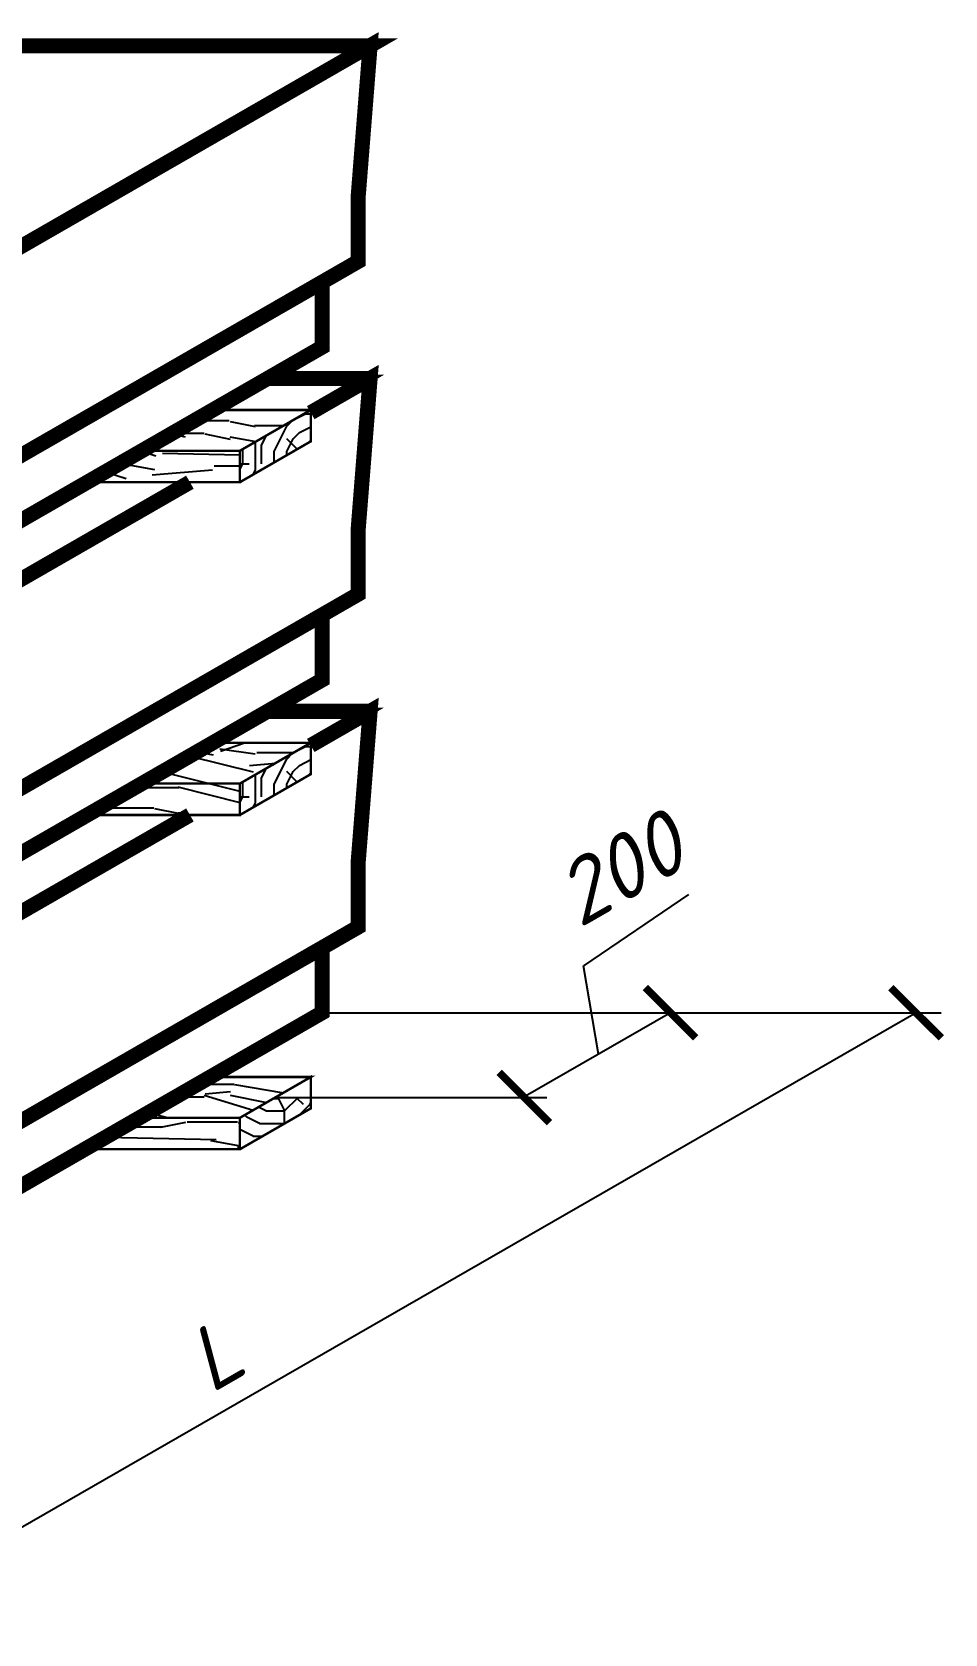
# Model space of a CAD drawing. Header units: millimetres. Extents: x -300689 to 10556, y -104928 to 107291.
# Drawn here: x -20323.7 to -20287.4, y 27688 to 27751.7 of the extents above; entities that cross this region are included whole.
import ezdxf

# ---------------------------------------------------------------- set-up
doc = ezdxf.new("R2010")
doc.units = ezdxf.units.MM
doc.layers.add('линии', color=7, linetype='Continuous')
doc.styles.add('стиль2', font='isocpeur.ttf', dxfattribs={"oblique": 15, "height": 2.5})

# ---------------------------------------------------------------- blocks, each defined once
blk = doc.blocks.new('_ARCHTICK')
at = {"color": 0, "linetype": 'ByBlock', "ltscale": 10, "const_width": 0.15}
blk.add_lwpolyline([(-0.5, -0.5), (0.5, 0.5)], dxfattribs=at)

msp = doc.modelspace()

# ---------------------------------------------------------------- hatches: boundary and pattern name
at = {"layer": 'линии', "linetype": 'ByBlock', "ltscale": 0.25}
h = msp.add_hatch(dxfattribs=at)
h.set_pattern_fill('WOOD_01', color=256, scale=10, style=0, pattern_type=2)
h.set_pattern_definition([(0, (7.1, 7.8), (0, 10), [2, -8]), (8.9726, (7.2, 2.4), (60.000000294, 9.999976256), [1.92354, -190.43029]), (5.7105, (7.1, 3), (90.000001738, 9.999855072), [2.00998, -98.48876]), (344.5779, (7.1, 6), (109.9999951945, -29.9998733882), [3.00832, -297.82377]), (353.6599, (7.3, 9.3), (10.00000316, 2.043e-05), [1.81108, -88.74276]), (345.0686, (7.6, 3.6), (39.999999916, -9.999983694), [1.55242, -153.68932]), (348.6901, (4.1, 9.4), (10.00000292, 3.71e-06), [4.07922, -46.91097]), (5.7105, (7.2, 1.5), (90.000001738, 9.999855072), [1.00499, -99.49375]), (0, (7.1, 5.7), (0, 10), [1, -9]), (0, (5.1, 6.9), (0, 10), [3, -7]), (11.3099, (7.1, 8.4), (39.99999772, 9.99997436), [1.0198, -49.97039]), (2.7263, (6.1, 4.7), (200.00000295, 9.999960177), [2.10238, -208.13558]), (352.4054, (6.6, 4.4), (79.99999858, -9.999936836), [1.51327, -149.81417]), (0, (6.1, 0.6), (0, 10), [2, -8]), (358.8309, (5.1, 0.1), (10.0000018324, 7.6802e-06), [4.90102, -485.201]), (0, (5.1, 7.6), (0, 10), [1, -9]), (0, (6.1, 8.4), (0, 10), [1, -9]), (0, (1.6, 9.3), (0, 10), [1.5, -8.5]), (350.5377, (4.3, 9.8), (10.00000077, 3.876e-06), [3.04138, -57.78624]), (0, (1.1, 9.8), (0, 10), [2, -8]), (0, (0, 0.8), (0, 10), [1.1, -8.9]), (0, (5.1, 1.3), (0, 10), [1, -9]), (0, (0, 1.6), (0, 10), [2.1, -7.9]), (5.4403, (5.1, 2.2), (99.9999970115, 9.999947836), [2.1095, -208.84072]), (0, (5.2, 3), (0, 10), [1.9, -8.1]), (0, (0, 3.2), (0, 10), [1.1, -8.9]), (358.8309, (1.2, 4.8), (10.0000018324, 7.6802e-06), [4.90102, -485.201]), (0, (2.1, 5.7), (0, 10), [1, -9]), (0, (1.1, 6), (0, 10), [1, -9]), (0, (5.1, 6), (0, 10), [2, -8]), (0, (3.1, 6.2), (0, 10), [1, -9]), (0, (1.1, 7.4), (0, 10), [2, -8]), (19.6538, (3.8, 3.2), (110.000002521, 39.999945747), [1.48661, -147.17406]), (11.3099, (2.1, 6), (39.99999772, 9.99997436), [1.0198, -49.97039]), (11.3099, (6.1, 5.5), (39.99999772, 9.99997436), [1.0198, -49.97039]), (5.7105, (3.1, 9.3), (90.000001738, 9.999855072), [1.00499, -99.49375]), (349.6952, (0, 10), (59.99999977, -9.999946967), [1.11803, -110.68535]), (348.6901, (1.1, 0.8), (10.00000292, 3.71e-06), [1.0198, -49.97039]), (90, (2.1, 0.6), (-10, 6e-16), [0, -10]), (346.6076, (0, 6.2), (170.00000225, -39.99969533), [2.1587, -213.71154]), (11.3099, (6.1, 7.6), (39.99999772, 9.99997436), [1.0198, -49.97039]), (10.3048, (6.1, 1.3), (49.99999788, 9.999960443), [1.11803, -110.68535]), (348.6901, (3.1, 5.7), (10.00000292, 3.71e-06), [1.0198, -49.97039]), (348.6901, (4.1, 6.2), (10.00000292, 3.71e-06), [1.0198, -49.97039]), (341.5651, (0, 5.2), (9.9999979, 1.168e-05), [1.26491, -30.35786]), (345.9638, (1.1, 8.6), (9.99999606, 1.244e-05), [4.12311, -37.10794]), (343.3008, (3.1, 9.3), (69.999999577, -19.99993732), [3.13209, -101.27095]), (0, (3.1, 9.8), (0, 10), [1.2, -8.8]), (345.9638, (2.1, 1.6), (9.99999606, 1.244e-05), [4.12311, -37.10794]), (345.9638, (1.1, 2.3), (9.99999606, 1.244e-05), [4.12311, -37.10794]), (345.9638, (1.1, 3.2), (9.99999606, 1.244e-05), [4.12311, -37.10794]), (349.6952, (0, 7.6), (59.99999977, -9.999946967), [1.11803, -110.68535]), (345.9638, (3.1, 7.4), (9.99999606, 1.244e-05), [2.06155, -39.1695]), (349.6952, (0, 4.4), (59.99999977, -9.999946967), [1.11803, -110.68535]), (357.6141, (5.2, 3.7), (9.999999459, 1.2264e-05), [2.40208, -237.80615]), (349.6952, (4.1, 5.5), (59.99999977, -9.999946967), [1.11803, -110.68535]), (12.5288, (5.2, 5.3), (40.000004785, 9.999993037), [0.92195, -91.27349]), (349.5626, (0, 3.9), (109.9999968247, -19.9998534352), [3.86394, -382.52955]), (351.8699, (3.8, 3.2), (9.99999461, -2.42e-06), [1.41421, -69.29646]), (4.7636, (1.1, 4.2), (109.999999498, 9.999914496), [2.40832, -118.00762]), (0, (3.5, 4.4), (0, 10), [3.1, -6.9]), (344.7449, (0, 8.9), (39.999997121, -9.999983214), [1.14018, -112.87736]), (350.5377, (2.1, 0.6), (10.00000077, 3.876e-06), [3.04138, -57.78624]), (340.0169, (0, 2.7), (29.999998804, -9.999993244), [1.17047, -115.87652]), (0, (8.1, 8.6), (0, 10), [0.5, -9.5]), (0, (8.1, 4.2), (0, 10), [1, -9]), (11.3099, (8.1, 0.6), (39.99999772, 9.99997436), [1.0198, -49.97039]), (0, (8.2, 1.6), (0, 10), [1.8, -8.2]), (343.3008, (8.1, 6.9), (69.999999577, -19.99993732), [1.04403, -103.35901]), (348.0207, (8.2, 4.8), (189.9999961126, -40.0109770803), [1.84007, -335.50644]), (90, (8.1, 0.6), (-10, 6e-16), [0, -10]), (0, (9.1, 0.8), (0, 10), [0.9, -9.1]), (0, (9.1, 2.7), (0, 10), [0.9, -9.1]), (0, (9.1, 3.2), (0, 10), [0.9, -9.1]), (336.0376, (9.1, 6.6), (70.000000274, -29.999866517), [0.98489, -97.50362]), (348.5163, (9.1, 7.8), (49.9999998387, -10.0015547061), [0.91838, -652.15525]), (341.5651, (9.1, 4.2), (9.9999979, 1.168e-05), [0.94868, -30.67408]), (347.4712, (9.1, 9.1), (50.000003204, -9.99999603), [0.92195, -91.27349])])
h.paths.add_polyline_path([(-20312.6347, 27736.641), (-20316.5244, 27736.6424), (-20319.3461, 27735.0186), (-20315.4482, 27735.02)])
h.paths.add_polyline_path([(-20315.4482, 27735.02), (-20319.3461, 27735.0186), (-20321.5158, 27733.77), (-20315.4482, 27733.77)])
h.paths.add_polyline_path([(-20327.7965, 27727.8855), (-20331.7385, 27727.887), (-20334.5603, 27726.2631), (-20330.61, 27726.2645)])
h.paths.add_polyline_path([(-20330.61, 27726.2645), (-20334.5603, 27726.2631), (-20336.7299, 27725.0145), (-20330.61, 27725.0145)])
h.paths.add_polyline_path([(-20342.9608, 27719.1286), (-20346.9551, 27719.13), (-20349.777, 27717.5061), (-20345.7744, 27717.5076)])
h.paths.add_polyline_path([(-20345.7744, 27717.5076), (-20349.777, 27717.5061), (-20351.9465, 27716.2576), (-20345.7744, 27716.2576)])
h.paths.add_polyline_path([(-20345.7744, 27704.272), (-20349.777, 27704.2706), (-20351.9465, 27703.022), (-20345.7744, 27703.022)])
h.paths.add_polyline_path([(-20342.9608, 27705.893), (-20346.9551, 27705.8945), (-20349.777, 27704.2706), (-20345.7744, 27704.272)])
h.paths.add_polyline_path([(-20330.61, 27713.029), (-20334.5603, 27713.0275), (-20336.7299, 27711.779), (-20330.61, 27711.779)])
h.paths.add_polyline_path([(-20327.7965, 27714.65), (-20331.7385, 27714.6514), (-20334.5603, 27713.0275), (-20330.61, 27713.029)])
h.paths.add_polyline_path([(-20312.6347, 27723.4055), (-20316.5244, 27723.4069), (-20319.3461, 27721.783), (-20315.4482, 27721.7845)])
h.paths.add_polyline_path([(-20315.4482, 27721.7845), (-20319.3461, 27721.783), (-20321.5158, 27720.5345), (-20315.4482, 27720.5345)])
h.paths.add_polyline_path([(-20312.6347, 27710.1127), (-20316.6238, 27710.1141), (-20319.4457, 27708.4902), (-20315.4482, 27708.4917)])
h.paths.add_polyline_path([(-20318.9931, 27699.7335), (-20315.8124, 27701.564), (-20313.9419, 27698.3138), (-20317.1227, 27696.4833)], flags=25)
h.paths.add_polyline_path([(-20318.9931, 27699.7335), (-20315.8124, 27701.564), (-20313.9419, 27698.3138), (-20317.1227, 27696.4833)], flags=25)
h = msp.add_hatch(dxfattribs=at)
h.set_pattern_fill('TRONCO', color=256, scale=5, style=0, pattern_type=2)
h.set_pattern_definition([(0, (16.912, 21.991), (5, 5), [1.5, -3.5]), (0, (16.912, 22.241), (5, 5), [1.5, -3.5]), (0, (17.162, 22.741), (5, 5), [1, -4]), (0, (17.412, 23.241), (5, 5), [0.75, -4.25]), (0, (17.412, 23.741), (5, 5), [0.5, -4.5]), (0, (16.162, 24.241), (5, 5), [0.25, -1.25, 0.25, -3.25]), (0, (16.912, 24.491), (5, 5), [0.25, -2, 0.75, -2]), (0, (17.912, 24.741), (5, 5), [0.25, -0.25, 0.25, -4.25]), (0, (17.662, 24.991), (5, 5), [0.25, -4.75]), (0, (17.412, 25.491), (5, 5), [0.75, -4.25]), (0, (17.412, 25.991), (5, 5), [1, -4]), (0, (17.162, 26.491), (5, 5), [1.25, -1.5, 0.25, -2]), (90, (15.162, 23.491), (-5, 5), [0.25, -0.5, 1.25, -3]), (90, (15.412, 23.991), (-5, 5), [0.25, -0.25, 0.75, -3.75]), (90, (15.662, 25.991), (-5, 5), [0.5, -4.5]), (90, (15.912, 23.991), (-5, 5), [1, -1.5, 0.25, -2.25]), (90, (16.162, 26.741), (-5, 5), [0.25, -4.75]), (90, (16.412, 24.241), (-5, 5), [0.75, -4.25]), (90, (16.912, 24.491), (-5, 5), [0.5, -4.5]), (90, (17.412, 24.491), (-5, 5), [0.25, -0.75, 0.75, -3.25]), (90, (17.662, 24.741), (-5, 5), [0.25, -4.75]), (90, (17.912, 23.741), (-5, 5), [0.7, -4.3]), (90, (18.162, 22.741), (-5, 5), [0.5, -4.5]), (90, (18.662, 24.741), (-5, 5), [0.25, -4.75]), (90, (19.162, 24.491), (-5, 5), [0.75, -4.25]), (90, (19.662, 24.491), (-5, 5), [0.75, -4.25]), (45, (18.912, 22.491), (6e-16, 5), [0.35355, -0.35355, 0.35355, -6.0104178]), (45, (17.912, 23.741), (6e-16, 5), [0.7071, -6.3639678]), (45, (15.912, 26.241), (6e-16, 5), [0.7071, -6.3639678]), (45, (16.912, 24.991), (6e-16, 5), [0.7071, -6.3639678]), (45, (17.162, 23.991), (6e-16, 5), [0.7071, -6.3639678]), (45, (18.662, 22.991), (6e-16, 5), [0.7071, -6.3639678]), (45, (18.162, 23.241), (6e-16, 5), [1.06066, -6.0104078]), (45, (16.662, 25.491), (6e-16, 5), [0.35355, -6.7175178]), (45, (16.412, 25.991), (6e-16, 5), [0.35355, -6.7175178]), (45, (18.412, 25.991), (6e-16, 5), [0.35355, -6.7175178]), (45, (16.412, 23.491), (6e-16, 5), [0.35355, -6.7175178]), (45, (19.162, 25.241), (6e-16, 5), [0.35355, -6.7175178]), (45, (17.412, 24.741), (6e-16, 5), [0.35355, -6.7175178]), (45, (17.912, 25.241), (6e-16, 5), [0.35355, -6.7175178]), (135, (17.662, 24.241), (-5, 6e-16), [0.35355, -0.35355, 1.06066, -5.3033078]), (135, (18.412, 24.241), (-5, 6e-16), [0.35355, -6.7175178]), (135, (18.412, 22.491), (-5, 6e-16), [0.35355, -6.7175178]), (135, (17.412, 23.741), (-5, 6e-16), [0.35355, -6.7175178]), (135, (18.162, 24.741), (-5, 6e-16), [0.35355, -6.7175178]), (135, (16.912, 23.491), (-5, 6e-16), [0.35355, -6.7175178]), (135, (18.912, 23.491), (-5, 6e-16), [0.35355, -6.7175178]), (135, (15.412, 21.991), (-5, 6e-16), [0.35355, -6.7175178]), (135, (15.662, 22.241), (-5, 6e-16), [0.7071, -6.3639678]), (135, (15.912, 22.491), (-5, 6e-16), [0.7071, -6.3639678]), (135, (16.412, 22.491), (-5, 6e-16), [0.7071, -6.3639678]), (135, (16.662, 22.991), (-5, 6e-16), [0.7071, -6.3639678]), (135, (18.662, 24.991), (-5, 6e-16), [0.7071, -6.3639678]), (135, (19.662, 22.491), (-5, 6e-16), [0.7071, -6.3639678]), (135, (19.912, 26.491), (-5, 6e-16), [0.7071, -6.3639678]), (135, (19.912, 25.991), (-5, 6e-16), [0.7071, -6.3639678]), (135, (19.412, 25.741), (-5, 6e-16), [0.7071, -6.3639678]), (135, (15.912, 25.741), (-5, 6e-16), [1.06066, -6.0104078]), (135, (19.162, 25.241), (-5, 6e-16), [1.06066, -6.0104078]), (26.565051, (16.4118, 26.741), (5, 2e-09), [0.559, -10.6213399]), (26.565051, (16.4118, 24.241), (5, 2e-09), [0.559, -10.6213399]), (26.565051, (16.9118, 25.741), (5, 2e-09), [0.559, -10.6213399]), (26.565051, (18.4118, 22.241), (5, 2e-09), [0.559, -10.6213399]), (26.565051, (18.1618, 22.741), (5, 2e-09), [0.559, -10.6213399]), (26.565051, (16.6618, 23.741), (5, 2e-09), [0.559, -10.6213399]), (26.565051, (16.6618, 26.241), (5, 2e-09), [0.559, -10.6213399]), (26.565051, (18.1618, 24.741), (5, 2e-09), [1.118, -10.0623399]), (63.434949, (18.1618, 25.491), (3e-10, 5), [0.559, -10.6213399]), (63.434949, (18.9118, 23.991), (3e-10, 5), [0.559, -10.6213399]), (63.434949, (16.4118, 24.991), (3e-10, 5), [0.559, -10.6213399]), (63.434949, (15.4118, 25.241), (3e-10, 5), [0.559, -10.6213399]), (63.434949, (18.4118, 24.241), (3e-10, 5), [0.559, -10.6213399]), (63.434949, (17.9118, 24.241), (3e-10, 5), [0.559, -10.6213399]), (63.434949, (15.9118, 24.991), (3e-10, 5), [1.118, -10.0623399]), (63.434949, (19.6618, 23.241), (3e-10, 5), [1.118, -10.0623399]), (63.434949, (19.1618, 23.491), (3e-10, 5), [1.118, -10.0623399]), (116.565051, (15.1618, 22.741), (-2e-09, 5), [0.559, -10.6213399]), (116.565051, (15.1618, 25.491), (-2e-09, 5), [0.559, -10.6213399]), (116.565051, (16.1618, 21.991), (-2e-09, 5), [0.559, -10.6213399]), (116.565051, (15.6618, 26.491), (-2e-09, 5), [0.559, -10.6213399]), (116.565051, (16.1618, 23.491), (-2e-09, 5), [0.559, -10.6213399]), (116.565051, (17.1618, 23.991), (-2e-09, 5), [0.559, -10.6213399]), (116.565051, (17.6618, 24.991), (-2e-09, 5), [0.559, -10.6213399]), (116.565051, (15.4118, 22.991), (1.6e-06, 5.0000008), [0.559, -10.6213399]), (116.565051, (16.6618, 23.741), (-2e-09, 5), [0.559, -10.6213399]), (116.565051, (18.1618, 23.241), (-2e-09, 5), [0.559, -10.6213399]), (116.565051, (18.6618, 23.741), (-2e-09, 5), [0.559, -10.6213399]), (116.565051, (19.6618, 25.241), (-2e-09, 5), [0.559, -10.6213399]), (116.565051, (15.9118, 26.741), (-2e-09, 5), [0.559, -10.6213399]), (116.565051, (15.1618, 26.491), (-2e-09, 5), [1.118, -10.0623399]), (116.565051, (15.9118, 22.991), (-2e-09, 5), [1.118, -10.0623399]), (153.434949, (15.1618, 22.241), (-5, 3e-10), [0.559, -10.6213399]), (153.434949, (19.4118, 21.991), (-5, 3e-10), [0.559, -10.6213399]), (153.434949, (19.1618, 24.491), (-5, 3e-10), [0.559, -10.6213399]), (153.434949, (17.1618, 22.741), (-5, 3e-10), [0.559, -10.6213399]), (153.434949, (16.9118, 22.241), (-5, 3e-10), [0.559, -10.6213399]), (153.434949, (17.4118, 23.241), (-5, 3e-10), [0.559, -10.6213399]), (153.434949, (18.9118, 26.241), (-5, 3e-10), [0.559, -10.6213399]), (153.434949, (19.4118, 26.491), (-5, 3e-10), [1.118, -10.0623399])])
h.paths.add_polyline_path([(-20312.6321, 27735.3925), (-20312.6321, 27736.641), (-20315.4482, 27735.02), (-20315.4482, 27733.77)])
h = msp.add_hatch(dxfattribs=at)
h.set_pattern_fill('TRONCO', color=256, scale=5, style=0, pattern_type=2)
h.set_pattern_definition([(0, (16.912, 8.7555), (5, 5), [1.5, -3.5]), (0, (16.912, 9.0055), (5, 5), [1.5, -3.5]), (0, (17.162, 9.5055), (5, 5), [1, -4]), (0, (17.412, 10.0055), (5, 5), [0.75, -4.25]), (0, (17.412, 10.5055), (5, 5), [0.5, -4.5]), (0, (16.162, 11.0055), (5, 5), [0.25, -1.25, 0.25, -3.25]), (0, (16.912, 11.2555), (5, 5), [0.25, -2, 0.75, -2]), (0, (17.912, 11.5055), (5, 5), [0.25, -0.25, 0.25, -4.25]), (0, (17.662, 11.7555), (5, 5), [0.25, -4.75]), (0, (17.412, 12.2555), (5, 5), [0.75, -4.25]), (0, (17.412, 12.7555), (5, 5), [1, -4]), (0, (17.162, 13.2555), (5, 5), [1.25, -1.5, 0.25, -2]), (90, (15.162, 10.2555), (-5, 5), [0.25, -0.5, 1.25, -3]), (90, (15.412, 10.7555), (-5, 5), [0.25, -0.25, 0.75, -3.75]), (90, (15.662, 12.7555), (-5, 5), [0.5, -4.5]), (90, (15.912, 10.7555), (-5, 5), [1, -1.5, 0.25, -2.25]), (90, (16.162, 13.5055), (-5, 5), [0.25, -4.75]), (90, (16.412, 11.0055), (-5, 5), [0.75, -4.25]), (90, (16.912, 11.2555), (-5, 5), [0.5, -4.5]), (90, (17.412, 11.2555), (-5, 5), [0.25, -0.75, 0.75, -3.25]), (90, (17.662, 11.5055), (-5, 5), [0.25, -4.75]), (90, (17.912, 10.5055), (-5, 5), [0.7, -4.3]), (90, (18.162, 9.5055), (-5, 5), [0.5, -4.5]), (90, (18.662, 11.5055), (-5, 5), [0.25, -4.75]), (90, (19.162, 11.2555), (-5, 5), [0.75, -4.25]), (90, (19.662, 11.2555), (-5, 5), [0.75, -4.25]), (45, (18.912, 9.2555), (6e-16, 5), [0.35355, -0.35355, 0.35355, -6.0104178]), (45, (17.912, 10.5055), (6e-16, 5), [0.7071, -6.3639678]), (45, (15.912, 13.0055), (6e-16, 5), [0.7071, -6.3639678]), (45, (16.912, 11.7555), (6e-16, 5), [0.7071, -6.3639678]), (45, (17.162, 10.7555), (6e-16, 5), [0.7071, -6.3639678]), (45, (18.662, 9.7555), (6e-16, 5), [0.7071, -6.3639678]), (45, (18.162, 10.0055), (6e-16, 5), [1.06066, -6.0104078]), (45, (16.662, 12.2555), (6e-16, 5), [0.35355, -6.7175178]), (45, (16.412, 12.7555), (6e-16, 5), [0.35355, -6.7175178]), (45, (18.412, 12.7555), (6e-16, 5), [0.35355, -6.7175178]), (45, (16.412, 10.2555), (6e-16, 5), [0.35355, -6.7175178]), (45, (19.162, 12.0055), (6e-16, 5), [0.35355, -6.7175178]), (45, (17.412, 11.5055), (6e-16, 5), [0.35355, -6.7175178]), (45, (17.912, 12.0055), (6e-16, 5), [0.35355, -6.7175178]), (135, (17.662, 11.0055), (-5, 6e-16), [0.35355, -0.35355, 1.06066, -5.3033078]), (135, (18.412, 11.0055), (-5, 6e-16), [0.35355, -6.7175178]), (135, (18.412, 9.2555), (-5, 6e-16), [0.35355, -6.7175178]), (135, (17.412, 10.5055), (-5, 6e-16), [0.35355, -6.7175178]), (135, (18.162, 11.5055), (-5, 6e-16), [0.35355, -6.7175178]), (135, (16.912, 10.2555), (-5, 6e-16), [0.35355, -6.7175178]), (135, (18.912, 10.2555), (-5, 6e-16), [0.35355, -6.7175178]), (135, (15.412, 8.7555), (-5, 6e-16), [0.35355, -6.7175178]), (135, (15.662, 9.0055), (-5, 6e-16), [0.7071, -6.3639678]), (135, (15.912, 9.2555), (-5, 6e-16), [0.7071, -6.3639678]), (135, (16.412, 9.2555), (-5, 6e-16), [0.7071, -6.3639678]), (135, (16.662, 9.7555), (-5, 6e-16), [0.7071, -6.3639678]), (135, (18.662, 11.7555), (-5, 6e-16), [0.7071, -6.3639678]), (135, (19.662, 9.2555), (-5, 6e-16), [0.7071, -6.3639678]), (135, (19.912, 13.2555), (-5, 6e-16), [0.7071, -6.3639678]), (135, (19.912, 12.7555), (-5, 6e-16), [0.7071, -6.3639678]), (135, (19.412, 12.5055), (-5, 6e-16), [0.7071, -6.3639678]), (135, (15.912, 12.5055), (-5, 6e-16), [1.06066, -6.0104078]), (135, (19.162, 12.0055), (-5, 6e-16), [1.06066, -6.0104078]), (26.565051, (16.4118, 13.5055), (5, 2e-09), [0.559, -10.6213399]), (26.565051, (16.4118, 11.0055), (5, 2e-09), [0.559, -10.6213399]), (26.565051, (16.9118, 12.5055), (5, 2e-09), [0.559, -10.6213399]), (26.565051, (18.4118, 9.0055), (5, 2e-09), [0.559, -10.6213399]), (26.565051, (18.1618, 9.5055), (5, 2e-09), [0.559, -10.6213399]), (26.565051, (16.6618, 10.5055), (5, 2e-09), [0.559, -10.6213399]), (26.565051, (16.6618, 13.0055), (5, 2e-09), [0.559, -10.6213399]), (26.565051, (18.1618, 11.5055), (5, 2e-09), [1.118, -10.0623399]), (63.434949, (18.1618, 12.2555), (3e-10, 5), [0.559, -10.6213399]), (63.434949, (18.9118, 10.7555), (3e-10, 5), [0.559, -10.6213399]), (63.434949, (16.4118, 11.7555), (3e-10, 5), [0.559, -10.6213399]), (63.434949, (15.4118, 12.0055), (3e-10, 5), [0.559, -10.6213399]), (63.434949, (18.4118, 11.0055), (3e-10, 5), [0.559, -10.6213399]), (63.434949, (17.9118, 11.0055), (3e-10, 5), [0.559, -10.6213399]), (63.434949, (15.9118, 11.7555), (3e-10, 5), [1.118, -10.0623399]), (63.434949, (19.6618, 10.0055), (3e-10, 5), [1.118, -10.0623399]), (63.434949, (19.1618, 10.2555), (3e-10, 5), [1.118, -10.0623399]), (116.565051, (15.1618, 9.5055), (-2e-09, 5), [0.559, -10.6213399]), (116.565051, (15.1618, 12.2555), (-2e-09, 5), [0.559, -10.6213399]), (116.565051, (16.1618, 8.7555), (-2e-09, 5), [0.559, -10.6213399]), (116.565051, (15.6618, 13.2555), (-2e-09, 5), [0.559, -10.6213399]), (116.565051, (16.1618, 10.2555), (-2e-09, 5), [0.559, -10.6213399]), (116.565051, (17.1618, 10.7555), (-2e-09, 5), [0.559, -10.6213399]), (116.565051, (17.6618, 11.7555), (-2e-09, 5), [0.559, -10.6213399]), (116.565051, (15.4118, 9.7555), (1.6e-06, 5.0000008), [0.559, -10.6213399]), (116.565051, (16.6618, 10.5055), (-2e-09, 5), [0.559, -10.6213399]), (116.565051, (18.1618, 10.0055), (-2e-09, 5), [0.559, -10.6213399]), (116.565051, (18.6618, 10.5055), (-2e-09, 5), [0.559, -10.6213399]), (116.565051, (19.6618, 12.0055), (-2e-09, 5), [0.559, -10.6213399]), (116.565051, (15.9118, 13.5055), (-2e-09, 5), [0.559, -10.6213399]), (116.565051, (15.1618, 13.2555), (-2e-09, 5), [1.118, -10.0623399]), (116.565051, (15.9118, 9.7555), (-2e-09, 5), [1.118, -10.0623399]), (153.434949, (15.1618, 9.0055), (-5, 3e-10), [0.559, -10.6213399]), (153.434949, (19.4118, 8.7555), (-5, 3e-10), [0.559, -10.6213399]), (153.434949, (19.1618, 11.2555), (-5, 3e-10), [0.559, -10.6213399]), (153.434949, (17.1618, 9.5055), (-5, 3e-10), [0.559, -10.6213399]), (153.434949, (16.9118, 9.0055), (-5, 3e-10), [0.559, -10.6213399]), (153.434949, (17.4118, 10.0055), (-5, 3e-10), [0.559, -10.6213399]), (153.434949, (18.9118, 13.0055), (-5, 3e-10), [0.559, -10.6213399]), (153.434949, (19.4118, 13.2555), (-5, 3e-10), [1.118, -10.0623399])])
h.paths.add_polyline_path([(-20312.6321, 27722.1569), (-20312.6321, 27723.4055), (-20315.4482, 27721.7845), (-20315.4482, 27720.5345)])
h = msp.add_hatch(dxfattribs=at)
h.set_pattern_fill('TRONCO', color=256, scale=5, style=0, pattern_type=2)
h.set_pattern_definition([(0, (-4.923, 17.5124), (5, 5), [1.5, -3.5]), (0, (-4.923, 17.7624), (5, 5), [1.5, -3.5]), (0, (-4.673, 18.2624), (5, 5), [1, -4]), (0, (-4.423, 18.7624), (5, 5), [0.75, -4.25]), (0, (-4.423, 19.2624), (5, 5), [0.5, -4.5]), (0, (-5.673, 19.7624), (5, 5), [0.25, -1.25, 0.25, -3.25]), (0, (-4.923, 20.0124), (5, 5), [0.25, -2, 0.75, -2]), (0, (-3.923, 20.2624), (5, 5), [0.25, -0.25, 0.25, -4.25]), (0, (-4.173, 20.5124), (5, 5), [0.25, -4.75]), (0, (-4.423, 21.0124), (5, 5), [0.75, -4.25]), (0, (-4.423, 21.5124), (5, 5), [1, -4]), (0, (-4.673, 22.0124), (5, 5), [1.25, -1.5, 0.25, -2]), (90, (-6.673, 19.0124), (-5, 5), [0.25, -0.5, 1.25, -3]), (90, (-6.423, 19.5124), (-5, 5), [0.25, -0.25, 0.75, -3.75]), (90, (-6.173, 21.5124), (-5, 5), [0.5, -4.5]), (90, (-5.923, 19.5124), (-5, 5), [1, -1.5, 0.25, -2.25]), (90, (-5.673, 22.2624), (-5, 5), [0.25, -4.75]), (90, (-5.423, 19.7624), (-5, 5), [0.75, -4.25]), (90, (-4.923, 20.0124), (-5, 5), [0.5, -4.5]), (90, (-4.423, 20.0124), (-5, 5), [0.25, -0.75, 0.75, -3.25]), (90, (-4.173, 20.2624), (-5, 5), [0.25, -4.75]), (90, (-3.923, 19.2624), (-5, 5), [0.7, -4.3]), (90, (-3.673, 18.2624), (-5, 5), [0.5, -4.5]), (90, (-3.173, 20.2624), (-5, 5), [0.25, -4.75]), (90, (-2.673, 20.0124), (-5, 5), [0.75, -4.25]), (90, (-2.173, 20.0124), (-5, 5), [0.75, -4.25]), (45, (-2.923, 18.0124), (6e-16, 5), [0.35355, -0.35355, 0.35355, -6.0104178]), (45, (-3.923, 19.2624), (6e-16, 5), [0.7071, -6.3639678]), (45, (-5.923, 21.7624), (6e-16, 5), [0.7071, -6.3639678]), (45, (-4.923, 20.5124), (6e-16, 5), [0.7071, -6.3639678]), (45, (-4.673, 19.5124), (6e-16, 5), [0.7071, -6.3639678]), (45, (-3.173, 18.5124), (6e-16, 5), [0.7071, -6.3639678]), (45, (-3.673, 18.7624), (6e-16, 5), [1.06066, -6.0104078]), (45, (-5.173, 21.0124), (6e-16, 5), [0.35355, -6.7175178]), (45, (-5.423, 21.5124), (6e-16, 5), [0.35355, -6.7175178]), (45, (-3.423, 21.5124), (6e-16, 5), [0.35355, -6.7175178]), (45, (-5.423, 19.0124), (6e-16, 5), [0.35355, -6.7175178]), (45, (-2.673, 20.7624), (6e-16, 5), [0.35355, -6.7175178]), (45, (-4.423, 20.2624), (6e-16, 5), [0.35355, -6.7175178]), (45, (-3.923, 20.7624), (6e-16, 5), [0.35355, -6.7175178]), (135, (-4.173, 19.7624), (-5, 6e-16), [0.35355, -0.35355, 1.06066, -5.3033078]), (135, (-3.423, 19.7624), (-5, 6e-16), [0.35355, -6.7175178]), (135, (-3.423, 18.0124), (-5, 6e-16), [0.35355, -6.7175178]), (135, (-4.423, 19.2624), (-5, 6e-16), [0.35355, -6.7175178]), (135, (-3.673, 20.2624), (-5, 6e-16), [0.35355, -6.7175178]), (135, (-4.923, 19.0124), (-5, 6e-16), [0.35355, -6.7175178]), (135, (-2.923, 19.0124), (-5, 6e-16), [0.35355, -6.7175178]), (135, (-6.423, 17.5124), (-5, 6e-16), [0.35355, -6.7175178]), (135, (-6.173, 17.7624), (-5, 6e-16), [0.7071, -6.3639678]), (135, (-5.923, 18.0124), (-5, 6e-16), [0.7071, -6.3639678]), (135, (-5.423, 18.0124), (-5, 6e-16), [0.7071, -6.3639678]), (135, (-5.173, 18.5124), (-5, 6e-16), [0.7071, -6.3639678]), (135, (-3.173, 20.5124), (-5, 6e-16), [0.7071, -6.3639678]), (135, (-2.173, 18.0124), (-5, 6e-16), [0.7071, -6.3639678]), (135, (-1.923, 22.0124), (-5, 6e-16), [0.7071, -6.3639678]), (135, (-1.923, 21.5124), (-5, 6e-16), [0.7071, -6.3639678]), (135, (-2.423, 21.2624), (-5, 6e-16), [0.7071, -6.3639678]), (135, (-5.923, 21.2624), (-5, 6e-16), [1.06066, -6.0104078]), (135, (-2.673, 20.7624), (-5, 6e-16), [1.06066, -6.0104078]), (26.565051, (-5.4228, 22.2624), (5, 2e-09), [0.559, -10.6213399]), (26.565051, (-5.4228, 19.7624), (5, 2e-09), [0.559, -10.6213399]), (26.565051, (-4.9228, 21.2624), (5, 2e-09), [0.559, -10.6213399]), (26.565051, (-3.4228, 17.7624), (5, 2e-09), [0.559, -10.6213399]), (26.565051, (-3.6728, 18.2624), (5, 2e-09), [0.559, -10.6213399]), (26.565051, (-5.1728, 19.2624), (5, 2e-09), [0.559, -10.6213399]), (26.565051, (-5.1728, 21.7624), (5, 2e-09), [0.559, -10.6213399]), (26.565051, (-3.6728, 20.2624), (5, 2e-09), [1.118, -10.0623399]), (63.434949, (-3.6728, 21.0124), (3e-10, 5), [0.559, -10.6213399]), (63.434949, (-2.9228, 19.5124), (3e-10, 5), [0.559, -10.6213399]), (63.434949, (-5.4228, 20.5124), (3e-10, 5), [0.559, -10.6213399]), (63.434949, (-6.4228, 20.7624), (3e-10, 5), [0.559, -10.6213399]), (63.434949, (-3.4228, 19.7624), (3e-10, 5), [0.559, -10.6213399]), (63.434949, (-3.9228, 19.7624), (3e-10, 5), [0.559, -10.6213399]), (63.434949, (-5.9228, 20.5124), (3e-10, 5), [1.118, -10.0623399]), (63.434949, (-2.1728, 18.7624), (3e-10, 5), [1.118, -10.0623399]), (63.434949, (-2.6728, 19.0124), (3e-10, 5), [1.118, -10.0623399]), (116.565051, (-6.6728, 18.2624), (-2e-09, 5), [0.559, -10.6213399]), (116.565051, (-6.6728, 21.0124), (-2e-09, 5), [0.559, -10.6213399]), (116.565051, (-5.6728, 17.5124), (-2e-09, 5), [0.559, -10.6213399]), (116.565051, (-6.1728, 22.0124), (-2e-09, 5), [0.559, -10.6213399]), (116.565051, (-5.6728, 19.0124), (-2e-09, 5), [0.559, -10.6213399]), (116.565051, (-4.6728, 19.5124), (-2e-09, 5), [0.559, -10.6213399]), (116.565051, (-4.1728, 20.5124), (-2e-09, 5), [0.559, -10.6213399]), (116.565051, (-6.4228, 18.5124), (1.6e-06, 5.0000008), [0.559, -10.6213399]), (116.565051, (-5.1728, 19.2624), (-2e-09, 5), [0.559, -10.6213399]), (116.565051, (-3.6728, 18.7624), (-2e-09, 5), [0.559, -10.6213399]), (116.565051, (-3.1728, 19.2624), (-2e-09, 5), [0.559, -10.6213399]), (116.565051, (-2.1728, 20.7624), (-2e-09, 5), [0.559, -10.6213399]), (116.565051, (-5.9228, 22.2624), (-2e-09, 5), [0.559, -10.6213399]), (116.565051, (-6.6728, 22.0124), (-2e-09, 5), [1.118, -10.0623399]), (116.565051, (-5.9228, 18.5124), (-2e-09, 5), [1.118, -10.0623399]), (153.434949, (-6.6728, 17.7624), (-5, 3e-10), [0.559, -10.6213399]), (153.434949, (-2.4228, 17.5124), (-5, 3e-10), [0.559, -10.6213399]), (153.434949, (-2.6728, 20.0124), (-5, 3e-10), [0.559, -10.6213399]), (153.434949, (-4.6728, 18.2624), (-5, 3e-10), [0.559, -10.6213399]), (153.434949, (-4.9228, 17.7624), (-5, 3e-10), [0.559, -10.6213399]), (153.434949, (-4.4228, 18.7624), (-5, 3e-10), [0.559, -10.6213399]), (153.434949, (-2.9228, 21.7624), (-5, 3e-10), [0.559, -10.6213399]), (153.434949, (-2.4228, 22.0124), (-5, 3e-10), [1.118, -10.0623399])])
h.paths.add_polyline_path([(-20312.6321, 27708.8641), (-20312.6321, 27709.3022), (-20314.0402, 27709.3022), (-20315.4482, 27708.4917), (-20315.4482, 27707.2417)])
h = msp.add_hatch(dxfattribs=at)
h.set_pattern_fill('WOOD_01', color=256, scale=10, style=0, pattern_type=2)
h.set_pattern_definition([(0, (0.427, 25.312), (0, 10), [2, -8]), (8.9726, (0.52717, 19.91243), (60.000000294, 9.999976256), [1.92354, -190.43029]), (5.7105, (0.4272, 20.5124), (90.000001738, 9.999855072), [2.00998, -98.48876]), (344.5779, (0.42717, 23.51243), (109.9999951945, -29.9998733882), [3.00832, -297.82377]), (353.6599, (0.6272, 26.8124), (10.00000316, 2.043e-05), [1.81108, -88.74276]), (345.0686, (0.9272, 21.1124), (39.999999916, -9.999983694), [1.55242, -153.68932]), (348.6901, (-2.5728, 26.9124), (10.00000292, 3.71e-06), [4.07922, -46.91097]), (5.7105, (0.5272, 19.0124), (90.000001738, 9.999855072), [1.00499, -99.49375]), (0, (0.427, 23.212), (0, 10), [1, -9]), (0, (-1.573, 24.412), (0, 10), [3, -7]), (11.3099, (0.4272, 25.9124), (39.99999772, 9.99997436), [1.0198, -49.97039]), (2.7263, (-0.57283, 22.21243), (200.00000295, 9.999960177), [2.10238, -208.13558]), (352.4054, (-0.0728, 21.9124), (79.99999858, -9.999936836), [1.51327, -149.81417]), (0, (-0.573, 18.112), (0, 10), [2, -8]), (358.8309, (-1.57283, 17.61243), (10.0000018324, 7.6802e-06), [4.90102, -485.201]), (0, (-1.573, 25.112), (0, 10), [1, -9]), (0, (-0.573, 25.912), (0, 10), [1, -9]), (0, (-5.073, 26.812), (0, 10), [1.5, -8.5]), (350.5377, (-2.3728, 27.3124), (10.00000077, 3.876e-06), [3.04138, -57.78624]), (0, (-5.573, 27.312), (0, 10), [2, -8]), (0, (-6.673, 18.312), (0, 10), [1.1, -8.9]), (0, (-1.573, 18.812), (0, 10), [1, -9]), (0, (-6.673, 19.112), (0, 10), [2.1, -7.9]), (5.4403, (-1.57283, 19.71243), (99.9999970115, 9.999947836), [2.1095, -208.84072]), (0, (-1.473, 20.512), (0, 10), [1.9, -8.1]), (0, (-6.673, 20.712), (0, 10), [1.1, -8.9]), (358.8309, (-5.47283, 22.31243), (10.0000018324, 7.6802e-06), [4.90102, -485.201]), (0, (-4.573, 23.212), (0, 10), [1, -9]), (0, (-5.573, 23.512), (0, 10), [1, -9]), (0, (-1.573, 23.512), (0, 10), [2, -8]), (0, (-3.573, 23.712), (0, 10), [1, -9]), (0, (-5.573, 24.912), (0, 10), [2, -8]), (19.6538, (-2.8728, 20.7124), (110.000002521, 39.999945747), [1.48661, -147.17406]), (11.3099, (-4.5728, 23.5124), (39.99999772, 9.99997436), [1.0198, -49.97039]), (11.3099, (-0.5728, 23.0124), (39.99999772, 9.99997436), [1.0198, -49.97039]), (5.7105, (-3.5728, 26.8124), (90.000001738, 9.999855072), [1.00499, -99.49375]), (349.6952, (-6.6728, 27.5124), (59.99999977, -9.999946967), [1.11803, -110.68535]), (348.6901, (-5.5728, 18.3124), (10.00000292, 3.71e-06), [1.0198, -49.97039]), (90, (-4.573, 18.112), (-10, 6e-16), [0, -10]), (346.6076, (-6.67283, 23.71243), (170.00000225, -39.99969533), [2.1587, -213.71154]), (11.3099, (-0.5728, 25.1124), (39.99999772, 9.99997436), [1.0198, -49.97039]), (10.3048, (-0.5728, 18.8124), (49.99999788, 9.999960443), [1.11803, -110.68535]), (348.6901, (-3.5728, 23.2124), (10.00000292, 3.71e-06), [1.0198, -49.97039]), (348.6901, (-2.5728, 23.7124), (10.00000292, 3.71e-06), [1.0198, -49.97039]), (341.5651, (-6.6728, 22.7124), (9.9999979, 1.168e-05), [1.26491, -30.35786]), (345.9638, (-5.5728, 26.1124), (9.99999606, 1.244e-05), [4.12311, -37.10794]), (343.3008, (-3.5728, 26.8124), (69.999999577, -19.99993732), [3.13209, -101.27095]), (0, (-3.573, 27.312), (0, 10), [1.2, -8.8]), (345.9638, (-4.5728, 19.1124), (9.99999606, 1.244e-05), [4.12311, -37.10794]), (345.9638, (-5.5728, 19.8124), (9.99999606, 1.244e-05), [4.12311, -37.10794]), (345.9638, (-5.5728, 20.7124), (9.99999606, 1.244e-05), [4.12311, -37.10794]), (349.6952, (-6.6728, 25.1124), (59.99999977, -9.999946967), [1.11803, -110.68535]), (345.9638, (-3.5728, 24.9124), (9.99999606, 1.244e-05), [2.06155, -39.1695]), (349.6952, (-6.6728, 21.9124), (59.99999977, -9.999946967), [1.11803, -110.68535]), (357.6141, (-1.47283, 21.21243), (9.999999459, 1.2264e-05), [2.40208, -237.80615]), (349.6952, (-2.5728, 23.0124), (59.99999977, -9.999946967), [1.11803, -110.68535]), (12.5288, (-1.4728, 22.8124), (40.000004785, 9.999993037), [0.92195, -91.27349]), (349.5626, (-6.67283, 21.41243), (109.9999968247, -19.9998534352), [3.86394, -382.52955]), (351.8699, (-2.8728, 20.7124), (9.99999461, -2.42e-06), [1.41421, -69.29646]), (4.7636, (-5.5728, 21.7124), (109.999999498, 9.999914496), [2.40832, -118.00762]), (0, (-3.173, 21.912), (0, 10), [3.1, -6.9]), (344.7449, (-6.6728, 26.4124), (39.999997121, -9.999983214), [1.14018, -112.87736]), (350.5377, (-4.5728, 18.1124), (10.00000077, 3.876e-06), [3.04138, -57.78624]), (340.0169, (-6.6728, 20.2124), (29.999998804, -9.999993244), [1.17047, -115.87652]), (0, (1.427, 26.112), (0, 10), [0.5, -9.5]), (0, (1.427, 21.712), (0, 10), [1, -9]), (11.3099, (1.4272, 18.1124), (39.99999772, 9.99997436), [1.0198, -49.97039]), (0, (1.527, 19.112), (0, 10), [1.8, -8.2]), (343.3008, (1.4272, 24.4124), (69.999999577, -19.99993732), [1.04403, -103.35901]), (348.0207, (1.52717, 22.31243), (189.9999961126, -40.0109770803), [1.84007, -335.50644]), (90, (1.427, 18.112), (-10, 6e-16), [0, -10]), (0, (2.427, 18.312), (0, 10), [0.9, -9.1]), (0, (2.427, 20.212), (0, 10), [0.9, -9.1]), (0, (2.427, 20.712), (0, 10), [0.9, -9.1]), (336.0376, (2.4272, 24.1124), (70.000000274, -29.999866517), [0.98489, -97.50362]), (348.5163, (2.42717, 25.31243), (49.9999998387, -10.0015547061), [0.91838, -652.15525]), (341.5651, (2.4272, 21.7124), (9.9999979, 1.168e-05), [0.94868, -30.67408]), (347.4712, (2.4272, 26.6124), (50.000003204, -9.99999603), [0.92195, -91.27349])])
h.paths.add_polyline_path([(-20315.4482, 27708.4917), (-20319.4457, 27708.4902), (-20321.6203, 27707.2417), (-20315.4482, 27707.2417)])

# ---------------------------------------------------------------- linework, layer by layer
for p, q in [((-20297.6147, 27717.3776), (-20301.7902, 27714.5352)), ((-20301.1937, 27711.021), (-20301.7902, 27714.5352)), ((-20288.5659, 27712.6718), (-20330.5977, 27688.4831)), ((-20312.1795, 27712.6718), (-20287.5659, 27712.6718)), ((-20298.3251, 27712.6718), (-20304.1816, 27709.3015)), ((-20314.0402, 27709.3015), (-20303.2476, 27709.3015))]:
    msp.add_line(p, q, dxfattribs=at)
for points, const_width in [([(-20368.7847, 27751.1284), (-20310.2727, 27751.1284), (-20352.3045, 27726.9397), (-20410.8165, 27726.9397), (-20368.7847, 27751.1284), (-20368.308, 27745.0901), (-20368.308, 27742.5476), (-20369.5455, 27741.8355), (-20368.1153, 27741.8355), (-20368.1153, 27738.4307), (-20388.0828, 27726.9397)], 0.6), ([(-20354.2113, 27714.9542), (-20312.1795, 27739.1429), (-20312.1795, 27741.7246), (-20310.7494, 27742.5476), (-20310.7494, 27745.0901), (-20310.2727, 27751.1284), (-20368.7847, 27751.1284)], 0.6), ([(-20352.7812, 27718.359), (-20310.7494, 27742.5476), (-20310.7494, 27745.0901), (-20310.2727, 27751.1284), (-20352.3045, 27726.9397)], 0.6), ([(-20403.5125, 27713.7042), (-20410.8165, 27713.7042), (-20410.3398, 27707.6659), (-20410.3398, 27705.1234), (-20352.7812, 27705.1234), (-20352.7812, 27707.6659), (-20352.3045, 27713.7042), (-20352.7812, 27707.6659), (-20352.7812, 27705.1234), (-20354.2113, 27705.1234), (-20354.2113, 27701.7187), (-20409.0995, 27701.7187), (-20409.0995, 27705.1234), (-20409.0995, 27701.7187), (-20354.2113, 27701.7187), (-20354.2113, 27705.1234), (-20352.7812, 27705.1234), (-20310.7494, 27729.3121), (-20310.7494, 27731.8545), (-20310.2727, 27737.8929), (-20312.6321, 27736.535)], 0.6), ([(-20347.8676, 27716.2576), (-20352.3045, 27713.7042), (-20352.7812, 27707.6659), (-20352.7812, 27705.1234), (-20354.2113, 27705.1234), (-20354.2113, 27701.7187), (-20312.1795, 27725.9073), (-20312.1795, 27728.4891), (-20310.7494, 27729.3121), (-20310.7494, 27731.8545), (-20310.2727, 27737.8929), (-20314.3516, 27737.8929)], 0.6), ([(-20314.3516, 27737.8929), (-20310.2727, 27737.8929), (-20312.6321, 27736.535)], 0.3), ([(-20321.5158, 27733.77), (-20315.4482, 27733.77), (-20312.6321, 27735.3925), (-20312.6321, 27736.6425), (-20315.4482, 27735.02), (-20315.4482, 27733.77), (-20315.4482, 27735.02), (-20312.6321, 27736.641), (-20316.6238, 27736.6425), (-20312.6347, 27736.641)], 0.0975), ([(-20319.4457, 27735.0185), (-20315.4482, 27735.02), (-20315.4482, 27733.77), (-20321.5158, 27733.77)], 0.0975), ([(-20317.4368, 27733.77), (-20327.794, 27727.8096)], 0.6), ([(-20317.4368, 27733.77), (-20327.794, 27727.8096)], 0.6), ([(-20403.5125, 27700.4687), (-20410.8165, 27700.4687), (-20410.3398, 27694.4304), (-20410.3398, 27691.8879), (-20352.7812, 27691.8879), (-20352.7812, 27694.4304), (-20352.3045, 27700.4687), (-20352.7812, 27694.4304), (-20352.7812, 27691.8879), (-20354.2113, 27691.8879), (-20354.2113, 27688.4831), (-20409.0995, 27688.4831), (-20409.0995, 27691.8879), (-20409.0995, 27688.4831), (-20354.2113, 27688.4831), (-20354.2113, 27691.8879), (-20352.7812, 27691.8879), (-20310.7494, 27716.0766), (-20310.7494, 27718.619), (-20310.2727, 27724.6573), (-20312.6321, 27723.2995)], 0.6), ([(-20347.8676, 27703.022), (-20352.3045, 27700.4687), (-20352.7812, 27694.4304), (-20352.7812, 27691.8879), (-20354.2113, 27691.8879), (-20354.2113, 27688.4831), (-20312.1795, 27712.6718), (-20312.1795, 27715.2535), (-20310.7494, 27716.0766), (-20310.7494, 27718.619), (-20310.2727, 27724.6573), (-20314.3516, 27724.6573)], 0.6), ([(-20314.3516, 27724.6573), (-20310.2727, 27724.6573), (-20312.6321, 27723.2995)], 0.3), ([(-20321.5158, 27720.5345), (-20315.4482, 27720.5345), (-20312.6321, 27722.1569), (-20312.6321, 27723.4069), (-20315.4482, 27721.7845), (-20315.4482, 27720.5345), (-20315.4482, 27721.7845), (-20312.6321, 27723.4055), (-20316.6238, 27723.4069), (-20312.6347, 27723.4055)], 0.0975), ([(-20319.4457, 27721.783), (-20315.4482, 27721.7845), (-20315.4482, 27720.5345), (-20321.5158, 27720.5345)], 0.0975), ([(-20317.4368, 27720.5345), (-20327.794, 27714.5741)], 0.6), ([(-20317.4368, 27720.5345), (-20327.794, 27714.5741)], 0.6), ([(-20319.4457, 27708.4902), (-20315.4482, 27708.4917), (-20315.4482, 27707.2417), (-20321.6203, 27707.2417), (-20315.4482, 27707.2417), (-20312.6321, 27708.8641), (-20312.6321, 27710.1141), (-20315.4482, 27708.4917), (-20315.4482, 27707.2417), (-20315.4482, 27708.4917), (-20312.6321, 27710.1127), (-20316.6238, 27710.1141), (-20312.6347, 27710.1127)], 0.0975)]:
    msp.add_lwpolyline(points, dxfattribs=dict(at, const_width=const_width))

# ---------------------------------------------------------------- block references
at = {"layer": 'линии', "linetype": 'ByBlock', "ltscale": 0.25, "xscale": 2, "yscale": 2, "zscale": 2, "rotation": 270}
for p in [(-20298.3251, 27712.6718), (-20288.5659, 27712.6718), (-20304.1407, 27709.3015)]:
    msp.add_blockref('_ARCHTICK', p, dxfattribs=at)

# ---------------------------------------------------------------- texts
at = {"layer": 'линии', "linetype": 'ByBlock', "ltscale": 0.25, "char_height": 2.5, "attachment_point": 5, "rotation": 29.919754, "style": 'стиль2'}
for s, insert in [('\\A1;200', (-20300.3565, 27718.3768)), ('\\A1;L', (-20316.4675, 27699.0236))]:
    msp.add_mtext(s, dxfattribs=dict(at, insert=insert))

doc.saveas('drawing.dxf')
